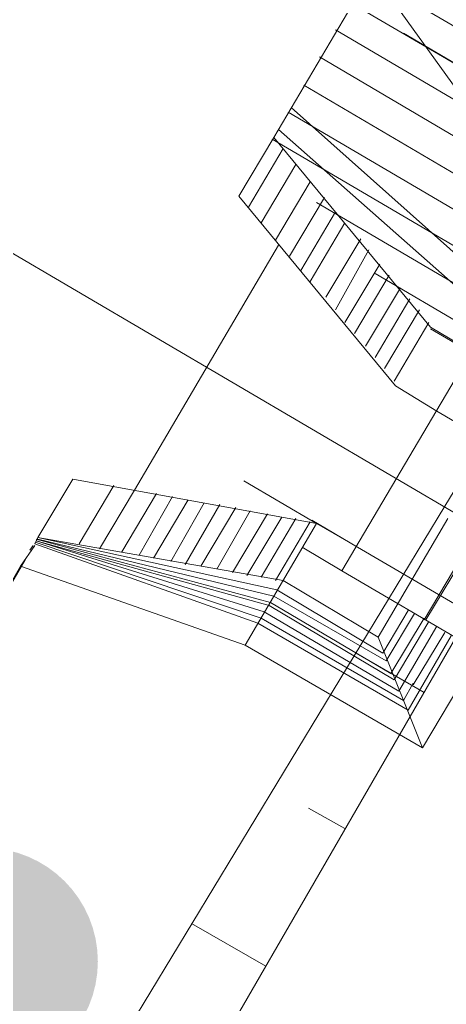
# Model space of a CAD drawing. Header units: metres. Extents: x 535260 to 535657, y 1837171 to 1837447.
# Drawn here: x 535430.01 to 535432.7, y 1837297.01 to 1837303.23 of the extents above; entities that cross this region are included whole.
import ezdxf

# ---------------------------------------------------------------- set-up
doc = ezdxf.new("R2010")
doc.units = ezdxf.units.M
doc.header["$MEASUREMENT"] = 0
for name, color, linetype, lineweight in [('Level 2', 1, 'Continuous', 0), ('Level 32', 1, 'Continuous', 0), ('Level 38', 1, 'Continuous', 0), ('Level 39', 1, 'Continuous', 0), ('Level 4', 1, 'Continuous', 0), ('Level 42', 1, 'Continuous', 0), ('Level 43', 1, 'Continuous', 0), ('Level 9', 1, 'Continuous', 0)]:
    doc.layers.add(name, color=color, linetype=linetype, lineweight=lineweight)

msp = doc.modelspace()

# ---------------------------------------------------------------- hatches: boundary and pattern name
at = {"layer": 'Level 4', "linetype": 'Continuous', "lineweight": 0}
h = msp.add_hatch(color=7, dxfattribs=at)
edge = h.paths.add_edge_path()
edge.add_arc((535429.78, 1837297.28), 0.7187, 270, 630)

# ---------------------------------------------------------------- linework, layer by layer
at = {"layer": 'Level 2', "color": 7, "linetype": 'Continuous', "lineweight": 0}
for p, q in [((535432.56, 1837298.98), (535432.13, 1837299.23)), ((535432.06, 1837298.12), (535431.83, 1837298.25)), ((535431.56, 1837297.25), (535431.09, 1837297.52))]:
    msp.add_line(p, q, dxfattribs=at)
at = {"layer": 'Level 2', "color": 7, "linetype": 'Continuous', "lineweight": 0, "flags": 128}
for points in [[(535536.33, 1837437), (535535.51, 1837436.17), (535525.53, 1837430.91), (535517.13, 1837424.2), (535511.18, 1837418.67), (535509.23, 1837416.98), (535496.4, 1837403.51), (535484.14, 1837386.7), (535473.26, 1837369.42), (535466.97, 1837358.63), (535460.67, 1837347.74), (535452.93, 1837334.89), (535443.18, 1837317.42), (535432.69, 1837300.16), (535422.34, 1837283.05), (535412.51, 1837264.95), (535404.87, 1837245.39), (535401.55, 1837235.05), (535400.7, 1837230.81), (535399.83, 1837226.6), (535397.53, 1837203.69), (535397.56, 1837182.94), (535397.77, 1837180.82)], [(535537.48, 1837437), (535535.6, 1837436.01), (535526.1, 1837430.07), (535517.54, 1837423.7), (535511.4, 1837418.43), (535509.52, 1837416.67), (535496.94, 1837403.07), (535484.62, 1837386.38), (535473.76, 1837369.12), (535467.41, 1837358.37), (535461.04, 1837347.52), (535453.45, 1837334.59), (535443.32, 1837317.34), (535433.1, 1837299.92), (535423.12, 1837282.62), (535413.68, 1837264.4), (535405.8, 1837245.07), (535402.72, 1837234.75), (535401.72, 1837230.58), (535400.86, 1837226.4), (535398.38, 1837203.66), (535398.54, 1837182.99), (535398.69, 1837180.82)]]:
    msp.add_lwpolyline(points, dxfattribs=at)
at = {"layer": 'Level 32', "color": 7, "linetype": 'Continuous', "lineweight": 0}
for p, q in [((535434.44, 1837302.2), (535432.21, 1837303.51)), ((535434.44, 1837302.2), (535432.21, 1837303.51)), ((535434.33, 1837302.03), (535432.1, 1837303.34)), ((535434.33, 1837302.03), (535432.1, 1837303.34)), ((535434.23, 1837301.86), (535432, 1837303.17)), ((535434.23, 1837301.86), (535432, 1837303.17)), ((535434.33, 1837302.03), (535432.43, 1837303.15)), ((535434.33, 1837302.03), (535432.43, 1837303.15)), ((535434.13, 1837301.68), (535431.9, 1837303)), ((535434.13, 1837301.68), (535431.9, 1837303)), ((535434.03, 1837301.51), (535431.8, 1837302.82)), ((535434.03, 1837301.51), (535431.8, 1837302.82)), ((535433.93, 1837301.34), (535431.7, 1837302.65)), ((535433.93, 1837301.34), (535431.7, 1837302.65)), ((535433.83, 1837301.17), (535431.6, 1837302.48)), ((535433.83, 1837301.17), (535431.6, 1837302.48)), ((535431.67, 1837302.42), (535431.45, 1837302.05)), ((535431.67, 1837302.42), (535431.45, 1837302.05)), ((535431.75, 1837302.32), (535431.53, 1837301.95)), ((535431.75, 1837302.32), (535431.53, 1837301.95)), ((535431.84, 1837302.21), (535431.62, 1837301.84)), ((535431.84, 1837302.21), (535431.62, 1837301.84)), ((535431.93, 1837302.11), (535431.71, 1837301.74)), ((535431.93, 1837302.11), (535431.71, 1837301.74)), ((535433.73, 1837300.99), (535431.88, 1837302.08)), ((535433.73, 1837300.99), (535431.88, 1837302.08)), ((535432, 1837302.02), (535431.78, 1837301.65)), ((535432, 1837302.02), (535431.78, 1837301.65)), ((535432.06, 1837301.95), (535431.84, 1837301.58)), ((535432.06, 1837301.95), (535431.84, 1837301.58)), ((535432.16, 1837301.85), (535431.94, 1837301.48)), ((535432.16, 1837301.85), (535431.94, 1837301.48)), ((535432.21, 1837301.78), (535432, 1837301.4)), ((535432.21, 1837301.78), (535432, 1837301.4)), ((535432.28, 1837301.69), (535432.06, 1837301.32)), ((535432.28, 1837301.69), (535432.06, 1837301.32)), ((535433.63, 1837300.82), (535432.25, 1837301.63)), ((535433.63, 1837300.82), (535432.25, 1837301.63)), ((535432.34, 1837301.62), (535432.12, 1837301.25)), ((535432.34, 1837301.62), (535432.12, 1837301.25)), ((535432.41, 1837301.54), (535432.19, 1837301.17)), ((535432.41, 1837301.54), (535432.19, 1837301.17)), ((535432.47, 1837301.47), (535432.25, 1837301.1)), ((535432.47, 1837301.47), (535432.25, 1837301.1)), ((535432.53, 1837301.4), (535432.31, 1837301.03)), ((535432.53, 1837301.4), (535432.31, 1837301.03)), ((535432.59, 1837301.32), (535432.37, 1837300.95)), ((535432.59, 1837301.32), (535432.37, 1837300.95)), ((535430.38, 1837299.92), (535430.6, 1837300.29)), ((535430.38, 1837299.92), (535430.6, 1837300.29)), ((535430.51, 1837299.89), (535430.73, 1837300.26)), ((535430.51, 1837299.89), (535430.73, 1837300.26)), ((535430.65, 1837299.87), (535430.87, 1837300.24)), ((535430.65, 1837299.87), (535430.87, 1837300.24)), ((535430.76, 1837299.85), (535430.97, 1837300.22)), ((535430.76, 1837299.85), (535430.97, 1837300.22)), ((535430.85, 1837299.83), (535431.07, 1837300.2)), ((535430.85, 1837299.83), (535431.07, 1837300.2)), ((535430.96, 1837299.81), (535431.17, 1837300.18)), ((535430.96, 1837299.81), (535431.17, 1837300.18)), ((535431.05, 1837299.79), (535431.27, 1837300.17)), ((535431.05, 1837299.79), (535431.27, 1837300.17)), ((535431.15, 1837299.78), (535431.37, 1837300.15)), ((535431.15, 1837299.78), (535431.37, 1837300.15)), ((535431.25, 1837299.76), (535431.46, 1837300.13)), ((535431.25, 1837299.76), (535431.46, 1837300.13)), ((535431.35, 1837299.74), (535431.57, 1837300.11)), ((535431.35, 1837299.74), (535431.57, 1837300.11)), ((535431.44, 1837299.72), (535431.66, 1837300.09)), ((535431.44, 1837299.72), (535431.66, 1837300.09)), ((535431.53, 1837299.71), (535431.75, 1837300.08)), ((535431.53, 1837299.71), (535431.75, 1837300.08)), ((535431.43, 1837299.28), (535431.88, 1837300.05)), ((535431.43, 1837299.28), (535431.88, 1837300.05)), ((535431.62, 1837299.69), (535431.84, 1837300.06)), ((535431.62, 1837299.69), (535431.84, 1837300.06)), ((535431.59, 1837299.55), (535430.11, 1837299.95)), ((535431.59, 1837299.55), (535430.11, 1837299.95)), ((535431.63, 1837299.63), (535430.12, 1837299.96)), ((535431.63, 1837299.63), (535430.12, 1837299.96)), ((535431.61, 1837299.59), (535430.12, 1837299.95)), ((535431.61, 1837299.59), (535430.12, 1837299.95)), ((535431.55, 1837299.49), (535430.11, 1837299.94)), ((535431.58, 1837299.53), (535430.11, 1837299.94)), ((535431.55, 1837299.49), (535430.11, 1837299.94)), ((535431.58, 1837299.53), (535430.11, 1837299.94)), ((535431.53, 1837299.45), (535430.11, 1837299.93)), ((535431.53, 1837299.45), (535430.11, 1837299.93)), ((535431.61, 1837299.59), (535432.32, 1837299.18)), ((535431.61, 1837299.59), (535432.32, 1837299.18)), ((535432.3, 1837299.23), (535431.63, 1837299.63)), ((535432.3, 1837299.23), (535431.63, 1837299.63)), ((535431.58, 1837299.53), (535432.37, 1837299.06)), ((535431.58, 1837299.53), (535432.37, 1837299.06)), ((535432.35, 1837299.1), (535431.59, 1837299.55)), ((535432.35, 1837299.1), (535431.59, 1837299.55)), ((535431.53, 1837299.45), (535432.43, 1837298.93)), ((535431.53, 1837299.45), (535432.43, 1837298.93)), ((535431.55, 1837299.49), (535432.4, 1837298.99)), ((535431.55, 1837299.49), (535432.4, 1837298.99)), ((535432.3, 1837299.23), (535432.46, 1837299.5)), ((535432.3, 1837299.23), (535432.46, 1837299.5)), ((535432.32, 1837299.18), (535432.5, 1837299.48)), ((535432.32, 1837299.18), (535432.5, 1837299.48)), ((535432.35, 1837299.1), (535432.56, 1837299.45)), ((535432.35, 1837299.1), (535432.56, 1837299.45)), ((535432.37, 1837299.06), (535432.59, 1837299.43)), ((535432.37, 1837299.06), (535432.59, 1837299.43)), ((535432.4, 1837298.99), (535432.64, 1837299.4)), ((535432.4, 1837298.99), (535432.64, 1837299.4)), ((535432.49, 1837299.03), (535432.69, 1837299.36)), ((535432.49, 1837299.03), (535432.69, 1837299.36)), ((535432.43, 1837298.93), (535432.49, 1837299.04)), ((535432.43, 1837298.93), (535432.49, 1837299.04))]:
    msp.add_line(p, q, dxfattribs=at)
at = {"layer": 'Level 38', "color": 7, "linetype": 'Continuous', "lineweight": 0}
msp.add_line((535449.78, 1837290.11), (535426.55, 1837303.76), dxfattribs=at)
msp.add_line((535449.78, 1837290.11), (535426.55, 1837303.76), dxfattribs=at)
at = {"layer": 'Level 39', "color": 7, "linetype": 'Continuous', "lineweight": 0}
msp.add_line((535431.88, 1837300.05), (535431.42, 1837300.32), dxfattribs=at)
msp.add_line((535431.88, 1837300.05), (535431.42, 1837300.32), dxfattribs=at)
at = {"layer": 'Level 42', "color": 7, "linetype": 'Continuous', "lineweight": 0}
for p, q in [((535431.59, 1837304.43), (535433.88, 1837301.24)), ((535431.59, 1837304.43), (535433.88, 1837301.24)), ((535431.61, 1837302.49), (535432.23, 1837303.54)), ((535431.61, 1837302.49), (535432.23, 1837303.54)), ((535431.39, 1837302.12), (535431.61, 1837302.49)), ((535431.39, 1837302.12), (535431.61, 1837302.49)), ((535431.61, 1837302.49), (535432.6, 1837301.29)), ((535431.61, 1837302.49), (535432.6, 1837301.29)), ((535431.39, 1837302.12), (535432.38, 1837300.92)), ((535431.39, 1837302.12), (535432.38, 1837300.92)), ((535432.6, 1837301.29), (535433.21, 1837300.93)), ((535432.6, 1837301.29), (535433.21, 1837300.93)), ((535432.6, 1837301.28), (535433.2, 1837300.93)), ((535432.6, 1837301.28), (535433.2, 1837300.93)), ((535432.04, 1837299.75), (535432.86, 1837301.14)), ((535432.04, 1837299.75), (535432.86, 1837301.14)), ((535432.04, 1837299.75), (535432.86, 1837301.14)), ((535432.04, 1837299.75), (535432.86, 1837301.14)), ((535432.38, 1837300.92), (535432.64, 1837300.76)), ((535432.38, 1837300.92), (535432.64, 1837300.76)), ((535432.38, 1837300.92), (535432.64, 1837300.76)), ((535432.38, 1837300.92), (535432.64, 1837300.76)), ((535430.34, 1837300.33), (535430.12, 1837299.96)), ((535430.34, 1837300.33), (535430.12, 1837299.96)), ((535430.34, 1837300.33), (535431.88, 1837300.05)), ((535430.34, 1837300.33), (535431.88, 1837300.05)), ((535432.27, 1837299.33), (535432.71, 1837300.08)), ((535432.27, 1837299.33), (535432.71, 1837300.08)), ((535431.85, 1837300.07), (535432.14, 1837299.9)), ((535431.85, 1837300.07), (535432.14, 1837299.9)), ((535431.88, 1837300.05), (535432.14, 1837299.9)), ((535431.88, 1837300.05), (535432.14, 1837299.9)), ((535432.56, 1837299.44), (535432.91, 1837300.03)), ((535432.56, 1837299.44), (535432.91, 1837300.03)), ((535432.57, 1837299.44), (535432.92, 1837300.02)), ((535432.57, 1837299.44), (535432.92, 1837300.02)), ((535430.12, 1837299.96), (535430.1, 1837299.92)), ((535430.12, 1837299.96), (535430.1, 1837299.92)), ((535430.12, 1837299.96), (535431.67, 1837299.69)), ((535430.12, 1837299.96), (535431.67, 1837299.69)), ((535430.12, 1837299.96), (535431.67, 1837299.69)), ((535430.12, 1837299.96), (535431.67, 1837299.69)), ((535430.01, 1837299.78), (535430.1, 1837299.91)), ((535430.01, 1837299.78), (535430.1, 1837299.91)), ((535430.07, 1837299.88), (535430.09, 1837299.91)), ((535430.07, 1837299.88), (535430.09, 1837299.91)), ((535431.51, 1837299.42), (535430.1, 1837299.92)), ((535431.51, 1837299.42), (535430.1, 1837299.92)), ((535432.04, 1837299.75), (535431.79, 1837299.9)), ((535432.04, 1837299.75), (535431.79, 1837299.9)), ((535429.51, 1837298.91), (535430.04, 1837299.82)), ((535429.51, 1837298.91), (535430.04, 1837299.82)), ((535429.51, 1837298.91), (535430.01, 1837299.78)), ((535429.51, 1837298.91), (535430.01, 1837299.78)), ((535431.43, 1837299.28), (535430.01, 1837299.78)), ((535431.43, 1837299.28), (535430.01, 1837299.78)), ((535434.02, 1837298.59), (535432.04, 1837299.75)), ((535434.02, 1837298.59), (535432.04, 1837299.75)), ((535431.67, 1837299.69), (535432.27, 1837299.33)), ((535431.67, 1837299.69), (535432.27, 1837299.33)), ((535431.51, 1837299.42), (535432.46, 1837298.87)), ((535431.51, 1837299.42), (535432.46, 1837298.87)), ((535432.55, 1837298.63), (535432.27, 1837299.33)), ((535432.55, 1837298.63), (535432.27, 1837299.33)), ((535432.46, 1837298.87), (535432.73, 1837299.34)), ((535432.46, 1837298.87), (535432.73, 1837299.34)), ((535431.43, 1837299.28), (535432.55, 1837298.63)), ((535431.43, 1837299.28), (535432.55, 1837298.63)), ((535432.55, 1837298.63), (535432.91, 1837299.24)), ((535432.55, 1837298.63), (535432.91, 1837299.24))]:
    msp.add_line(p, q, dxfattribs=at)
at = {"layer": 'Level 43', "color": 7, "linetype": 'Continuous', "lineweight": 0}
for p, q in [((535432.84, 1837301.68), (535431.72, 1837302.68)), ((535432.84, 1837301.68), (535431.72, 1837302.68)), ((535432.76, 1837301.55), (535431.64, 1837302.54)), ((535432.76, 1837301.55), (535431.64, 1837302.54)), ((535430.73, 1837300.26), (535431.64, 1837301.81)), ((535430.73, 1837300.26), (535431.64, 1837301.81)), ((535447.42, 1837292.08), (535432.64, 1837300.76)), ((535447.42, 1837292.08), (535432.64, 1837300.76)), ((535432.14, 1837299.9), (535444.15, 1837292.84)), ((535432.14, 1837299.9), (535444.15, 1837292.84))]:
    msp.add_line(p, q, dxfattribs=at)
at = {"layer": 'Level 9', "color": 7, "linetype": 'Continuous', "lineweight": 0, "flags": 128}
msp.add_lwpolyline([(535536.33, 1837437), (535535.51, 1837436.17), (535525.53, 1837430.91), (535517.13, 1837424.2), (535511.18, 1837418.67), (535509.23, 1837416.98), (535496.4, 1837403.51), (535484.14, 1837386.7), (535473.26, 1837369.42), (535466.97, 1837358.63), (535460.67, 1837347.74), (535452.93, 1837334.89), (535443.18, 1837317.42), (535432.69, 1837300.16), (535422.34, 1837283.05), (535412.51, 1837264.95), (535404.87, 1837245.39), (535401.55, 1837235.05), (535400.7, 1837230.81), (535399.83, 1837226.6), (535397.53, 1837203.69), (535397.56, 1837182.94), (535397.77, 1837180.82)], dxfattribs=at)

doc.saveas('drawing.dxf')
